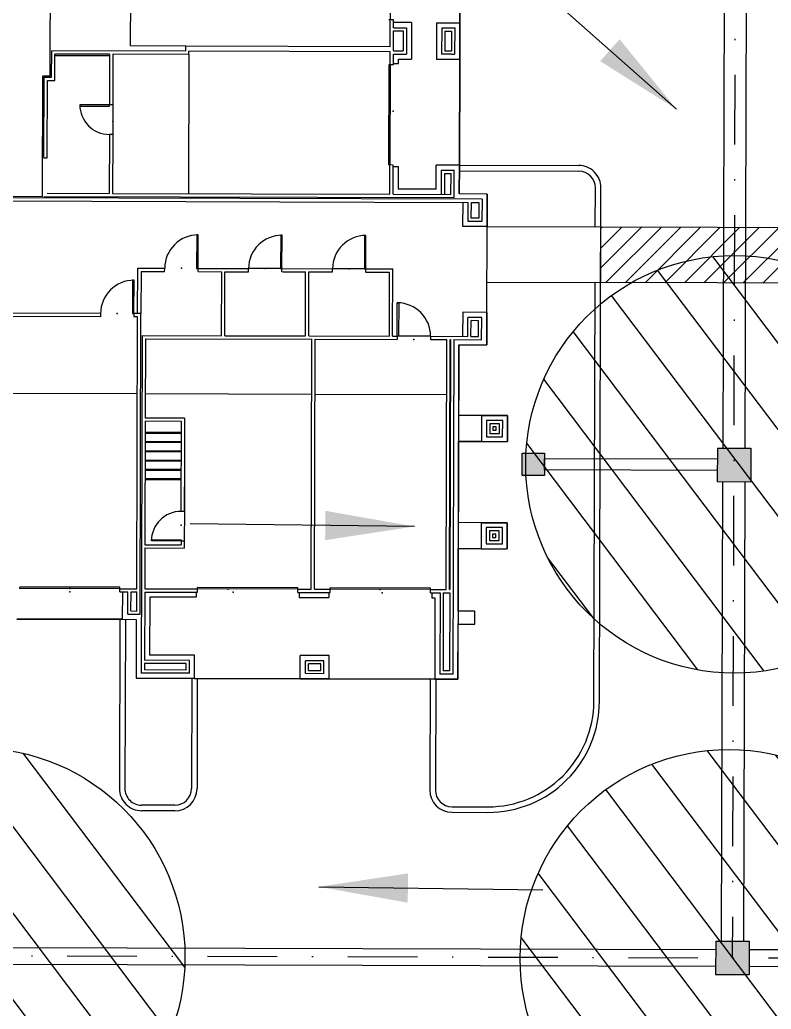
# Model space of a CAD drawing. Header units: feet. Extents: x 26064 to 27719, y 16802 to 28989.
# Drawn here: x 27117.3 to 27184.8, y 17569.4 to 17658.3 of the extents above; entities that cross this region are included whole.
import ezdxf

# ---------------------------------------------------------------- set-up
doc = ezdxf.new("R2010")
doc.units = ezdxf.units.FT
doc.header["$LTSCALE"] = 50
doc.header["$MEASUREMENT"] = 0
doc.header["$PDSIZE"] = -0.5
doc.linetypes.add('CENTERPL', pattern=[0.25, 0.125, -0.0625, 0, -0.0625])
doc.linetypes.add('HIDDEN', pattern=[0.375, 0.25, -0.125])
for name, color, linetype in [('ALT-SD STRUCTURE', 252, 'Continuous'), ('BUILDING-INTERIOR', 251, 'Continuous'), ('BUILDINGS', 5, 'Continuous'), ('CL-ROADS', 9, 'CENTERPL'), ('CURB-B', 4, 'Continuous'), ('CURB-F', 32, 'Continuous'), ('INLET PROTECTION', 1, 'HIDDEN'), ('INLET-HATCH', 9, 'Continuous'), ('PAINT-MARKINGS', 32, 'Continuous'), ('SD-OUTER-PRIVATE', 6, 'Continuous'), ('SD-STRUCTURE', 6, 'Continuous'), ('SD-STRUCTURE-PRIVATE', 6, 'Continuous'), ('SIDEWALK', 9, 'Continuous')]:
    doc.layers.add(name, color=color, linetype=linetype)
doc.styles.add('ls80', font='simplex', dxfattribs={"oblique": 15, "height": 4})
doc.dimstyles.new('dim', dxfattribs={"dimtxt": 0.18, "dimasz": 0.16, "dimexe": 0.0625, "dimexo": 0.0625, "dimgap": 0.03, "dimtad": 3, "dimdec": 4, "dimzin": 0, "dimdsep": 46, "dimtxsty": 'ls80', "dimcen": 0.09, "dimclrd": 256, "dimclre": 256, "dimclrt": 256, "dimaunit": 1, "dimadec": 4, "dimazin": 0, "dimtfac": 1, "dimtdec": 4, "dimtofl": 0, "dimtmove": 2, "dimatfit": 3, "dimfxl": 0, "dimtolj": 1, "dimtzin": 0, "dimlwd": -1, "dimlwe": -1, "dimarcsym": 0})

msp = doc.modelspace()

# ---------------------------------------------------------------- hatches: boundary and pattern name
at = {"layer": 'ALT-SD STRUCTURE'}
msp.add_hatch(color=7, dxfattribs=at).paths.add_polyline_path([(27162.4862, 17619.33994), (27164.48619, 17619.33411), (27164.48036, 17617.33411), (27162.48036, 17617.33995)])
at = {"layer": 'INLET PROTECTION', "linetype": 'Continuous'}
h = msp.add_hatch(dxfattribs=at)
h.set_pattern_fill('ANSI31', scale=37.499998, angle=262.0889784, style=0)
h.set_pattern_definition([(307.088978, (51292.531, -5646.382), (3.7392183, 2.82681806), [])])
edge = h.paths.add_edge_path()
edge.add_arc((27181.54263, 17618.34414), 18.75, 0, 360)
h = msp.add_hatch(dxfattribs=at)
h.set_pattern_fill('ANSI31', scale=37.499998, angle=262.0889784, style=0)
h.set_pattern_definition([(307.088978, (51224.425, -5690.609), (3.7392183, 2.82681806), [])])
edge = h.paths.add_edge_path()
edge.add_arc((27113.4369, 17574.11732), 18.75, 0, 360)
h = msp.add_hatch(dxfattribs=at)
h.set_pattern_fill('ANSI31', scale=37.499998, angle=262.0889784, style=0)
h.set_pattern_definition([(307.088978, (51292.028, -5690.7387), (3.7392183, 2.82681806), [])])
edge = h.paths.add_edge_path()
edge.add_arc((27181.03979, 17573.98744), 18.75, 0, 360)
at = {"layer": 'PAINT-MARKINGS'}
h = msp.add_hatch(dxfattribs=at)
h.set_pattern_fill('ANSI31', scale=10, style=0)
h.paths.add_polyline_path([(27263.49302, 17634.38695), (27169.53087, 17634.66123), (27169.54544, 17639.66121), (27263.50762, 17639.38742)])

# ---------------------------------------------------------------- linework, layer by layer
at = {"layer": 'ALT-SD STRUCTURE', "color": 7}
msp.add_line((27164.48182, 17617.83411), (27164.48473, 17618.83411), dxfattribs=at)
at = {"layer": 'ALT-SD STRUCTURE', "color": 7, "flags": 128}
msp.add_lwpolyline([(27162.4862, 17619.33994), (27164.48619, 17619.33411), (27164.48036, 17617.33411), (27162.48036, 17617.33995)], close=True, dxfattribs=at)
at = {"layer": 'BUILDING-INTERIOR', "color": 7, "ltscale": 12}
for p, q in [((27150.65465, 17667.24807), (27150.62839, 17658.25153)), ((27156.90296, 17667.47974), (27156.87525, 17657.98339)), ((27127.29697, 17655.90343), (27127.32408, 17665.19153)), ((27150.62839, 17658.25153), (27150.50344, 17658.2519)), ((27150.62134, 17655.83535), (27150.62839, 17658.25153)), ((27150.91995, 17658.25068), (27150.62839, 17658.25153)), ((27150.91788, 17657.54262), (27150.91995, 17658.25068)), ((27150.9118, 17655.45964), (27150.91703, 17657.25107)), ((27150.91703, 17657.25107), (27151.79169, 17657.24851)), ((27150.91788, 17657.54262), (27152.08409, 17657.53922)), ((27152.54359, 17657.99604), (27150.91922, 17658.00078)), ((27151.79169, 17657.24851), (27151.78646, 17655.45709)), ((27152.08409, 17657.53922), (27152.07716, 17655.16468)), ((27152.54359, 17657.99604), (27152.53398, 17654.70519)), ((27154.79271, 17657.98947), (27154.78311, 17654.69863)), ((27154.79271, 17657.98947), (27156.87525, 17657.98339)), ((27155.24953, 17657.52998), (27155.2426, 17655.15545)), ((27155.24953, 17657.52998), (27156.41575, 17657.52657)), ((27155.54024, 17657.23757), (27155.53501, 17655.44615)), ((27155.54024, 17657.23757), (27156.12335, 17657.23587)), ((27156.12335, 17657.23587), (27156.11812, 17655.44445)), ((27156.41575, 17657.52657), (27156.40882, 17655.15204)), ((27156.87525, 17657.98339), (27156.86564, 17654.69255)), ((27120.20809, 17653.09184), (27120.21502, 17655.46594)), ((27132.25205, 17655.43081), (27120.21502, 17655.46594)), ((27132.25339, 17655.88897), (27127.29697, 17655.90343)), ((27132.25205, 17655.43081), (27132.25339, 17655.88897)), ((27150.62134, 17655.83535), (27132.25338, 17655.88897)), ((27150.9118, 17655.45964), (27151.78646, 17655.45709)), ((27156.11812, 17655.44445), (27155.53501, 17655.44615)), ((27120.4988, 17652.79944), (27120.50573, 17655.17353)), ((27120.50536, 17655.04858), (27125.42013, 17655.03424)), ((27125.42049, 17655.15919), (27120.50573, 17655.17353)), ((27125.42049, 17655.15919), (27125.40724, 17650.61927)), ((27125.71205, 17655.15834), (27125.6988, 17650.61842)), ((27132.54275, 17655.1384), (27125.71205, 17655.15834)), ((27132.54275, 17655.1384), (27132.50629, 17642.64321)), ((27132.54275, 17655.1384), (27132.5436, 17655.42996)), ((27150.62, 17655.37719), (27132.5436, 17655.42996)), ((27150.6166, 17654.21097), (27150.62, 17655.37719)), ((27150.90815, 17654.21012), (27150.91095, 17655.16809)), ((27150.91095, 17655.16809), (27152.07716, 17655.16468)), ((27151.36668, 17654.33374), (27151.36777, 17654.70859)), ((27151.36777, 17654.70859), (27152.53398, 17654.70519)), ((27156.86565, 17654.69255), (27154.78311, 17654.69863)), ((27156.11727, 17655.15289), (27155.2426, 17655.15545)), ((27156.11727, 17655.15289), (27156.40882, 17655.15204)), ((27156.11727, 17655.15289), (27156.11727, 17655.15289)), ((27156.86564, 17654.69255), (27156.83792, 17645.1962)), ((27150.49165, 17654.21134), (27150.46539, 17645.2148)), ((27150.6166, 17654.21097), (27150.49165, 17654.21134)), ((27150.6166, 17654.21097), (27150.59034, 17645.21443)), ((27150.90815, 17654.21012), (27150.6166, 17654.21097)), ((27150.90852, 17654.33508), (27151.36668, 17654.33374)), ((27119.52053, 17645.84658), (27119.54168, 17653.09379)), ((27119.54168, 17653.09379), (27120.20809, 17653.09184)), ((27119.81209, 17645.84573), (27119.83239, 17652.80138)), ((27119.83239, 17652.80138), (27120.4988, 17652.79944)), ((27122.7416, 17650.62705), (27122.74123, 17650.5021)), ((27122.74123, 17650.5021), (27125.40687, 17650.49432)), ((27125.40724, 17650.61927), (27122.7416, 17650.62705)), ((27125.40687, 17650.49432), (27125.40724, 17650.61927)), ((27125.69879, 17650.61842), (27125.40724, 17650.61927)), ((27125.6988, 17650.61842), (27125.69102, 17647.95278)), ((27125.39945, 17647.95363), (27125.38402, 17642.66399)), ((27125.691, 17647.95278), (27125.39945, 17647.95363)), ((27125.69102, 17647.95278), (27125.67558, 17642.66314)), ((27119.52053, 17645.84658), (27119.81209, 17645.84573)), ((27150.59034, 17645.21443), (27150.46539, 17645.2148)), ((27150.58268, 17642.59044), (27150.59034, 17645.21443)), ((27150.8819, 17645.21358), (27150.59034, 17645.21443)), ((27150.87424, 17642.58959), (27150.8819, 17645.21358)), ((27150.88153, 17645.08863), (27151.33969, 17645.08729)), ((27151.33969, 17645.08729), (27151.33373, 17643.04641)), ((27154.74907, 17643.03644), (27154.75539, 17645.20228)), ((27156.83793, 17645.1962), (27154.75539, 17645.20228)), ((27156.83793, 17645.1962), (27156.83039, 17642.61385)), ((27155.21221, 17644.74278), (27155.20589, 17642.57694)), ((27155.21221, 17644.74278), (27156.37844, 17644.73938)), ((27155.50292, 17644.45038), (27155.49745, 17642.57609)), ((27155.50292, 17644.45038), (27156.08603, 17644.44867)), ((27156.08055, 17642.57439), (27156.08603, 17644.44867)), ((27156.37126, 17642.28199), (27156.37844, 17644.73938)), ((27154.74907, 17643.03644), (27151.33373, 17643.04641)), ((27158.86993, 17642.14973), (27112.4079, 17642.28536)), ((27119.51043, 17642.38958), (27156.37126, 17642.28199)), ((27119.80284, 17642.68028), (27125.38402, 17642.66399)), ((27125.67557, 17642.66314), (27150.58268, 17642.59044)), ((27150.87424, 17642.58959), (27156.08055, 17642.57439)), ((27159.32942, 17642.60655), (27156.83039, 17642.61385)), ((27158.86993, 17642.14973), (27158.8641, 17640.1505)), ((27159.32942, 17642.60655), (27159.32092, 17639.691)), ((27112.40705, 17641.9938), (27157.61956, 17641.86182)), ((27157.15508, 17639.69733), (27157.1614, 17641.86316)), ((27157.61457, 17640.15415), (27157.61956, 17641.86182)), ((27157.90698, 17640.44485), (27157.91111, 17641.86097)), ((27157.91111, 17641.86097), (27158.57752, 17641.85903)), ((27158.57752, 17641.85903), (27158.57339, 17640.4429)), ((27158.57339, 17640.4429), (27157.90698, 17640.44485)), ((27159.32092, 17639.691), (27157.15508, 17639.69733)), ((27158.86409, 17640.1505), (27157.61457, 17640.15415)), ((27159.29843, 17631.98518), (27159.32092, 17639.691)), ((27133.24432, 17638.9341), (27133.23557, 17635.93525)), ((27133.36927, 17638.93374), (27133.24432, 17638.9341)), ((27133.36052, 17635.93489), (27133.36927, 17638.93374)), ((27140.78309, 17638.91209), (27140.77434, 17635.91324)), ((27140.90804, 17638.91172), (27140.78309, 17638.91209)), ((27140.89929, 17635.91288), (27140.90804, 17638.91172)), ((27148.32186, 17638.89009), (27148.3131, 17635.89124)), ((27148.44681, 17638.88972), (27148.32186, 17638.89009)), ((27148.43806, 17635.89087), (27148.44681, 17638.88972)), ((27127.93488, 17631.86894), (27127.9468, 17635.95069)), ((27127.9468, 17635.95069), (27130.36167, 17635.94364)), ((27130.36082, 17635.65209), (27130.36167, 17635.94364)), ((27133.23557, 17635.93525), (27133.36052, 17635.93489)), ((27133.35967, 17635.64334), (27133.36052, 17635.93489)), ((27133.36052, 17635.93489), (27137.90045, 17635.92163)), ((27137.89959, 17635.63007), (27137.90045, 17635.92163)), ((27140.94701, 17635.91274), (27137.90043, 17635.9162)), ((27140.77434, 17635.91324), (27140.89929, 17635.91288)), ((27140.89844, 17635.62132), (27140.89929, 17635.91288)), ((27140.94701, 17635.91274), (27145.43922, 17635.89963)), ((27128.2375, 17635.65828), (27128.22644, 17631.86808)), ((27128.2375, 17635.65828), (27130.36082, 17635.65209)), ((27133.35967, 17635.64334), (27135.48385, 17635.63713)), ((27135.46708, 17629.88934), (27135.48385, 17635.63713)), ((27135.75863, 17629.88849), (27135.77541, 17635.63627)), ((27135.77541, 17635.63627), (27137.89959, 17635.63007)), ((27140.94616, 17635.62118), (27143.02262, 17635.61512)), ((27143.00584, 17629.86734), (27143.02262, 17635.61512)), ((27143.2974, 17629.86649), (27143.31417, 17635.61427)), ((27143.31417, 17635.61427), (27145.43836, 17635.60807)), ((27145.43836, 17635.60807), (27145.43922, 17635.89963)), ((27148.43806, 17635.89087), (27145.43921, 17635.89963)), ((27148.3131, 17635.89124), (27148.43806, 17635.89087)), ((27148.43721, 17635.59932), (27148.43806, 17635.89087)), ((27148.43721, 17635.59932), (27150.56139, 17635.59312)), ((27148.43806, 17635.89087), (27150.85379, 17635.88382)), ((27150.54461, 17629.84534), (27150.56139, 17635.59312)), ((27150.83617, 17629.84449), (27150.85379, 17635.88382)), ((27127.48549, 17634.86912), (27127.47674, 17631.87027)), ((27127.61044, 17634.86876), (27127.48549, 17634.86912)), ((27127.60169, 17631.86991), (27127.61044, 17634.86876)), ((27151.25312, 17629.84327), (27151.26187, 17632.84212)), ((27151.26187, 17632.84212), (27151.38682, 17632.84175)), ((27151.38682, 17632.84175), (27151.37807, 17629.84291)), ((27124.60284, 17631.87866), (27116.14774, 17631.90335)), ((27124.60199, 17631.58711), (27116.73, 17631.61009)), ((27124.60284, 17631.87866), (27124.60199, 17631.58711)), ((27127.47674, 17631.87027), (27127.60169, 17631.86991)), ((27127.60169, 17631.86991), (27127.60084, 17631.57835)), ((27127.93403, 17631.57738), (27127.60084, 17631.57835)), ((27128.22644, 17631.86808), (27127.60169, 17631.86991)), ((27127.8628, 17607.17011), (27127.93403, 17631.57738)), ((27128.14767, 17604.87845), (27128.22644, 17631.86808)), ((27157.13259, 17631.9915), (27157.12627, 17629.82613)), ((27159.29843, 17631.98518), (27157.13259, 17631.9915)), ((27157.58443, 17629.82479), (27157.58941, 17631.532)), ((27158.83893, 17631.52836), (27157.58941, 17631.532)), ((27158.8331, 17629.52958), (27158.83893, 17631.52836)), ((27159.29843, 17631.98518), (27159.28992, 17629.07009)), ((27157.87598, 17629.82394), (27157.88011, 17631.2396)), ((27158.54653, 17631.23765), (27157.88011, 17631.2396)), ((27158.54239, 17629.822), (27158.54653, 17631.23765)), ((27128.34568, 17629.91014), (27128.25718, 17599.58847)), ((27128.34568, 17629.91014), (27135.46708, 17629.88934)), ((27135.75863, 17629.88849), (27143.00584, 17629.86734)), ((27143.2974, 17629.86649), (27150.54462, 17629.84534)), ((27150.83617, 17629.84449), (27151.25312, 17629.84327)), ((27151.25312, 17629.84327), (27151.25227, 17629.55172)), ((27151.37807, 17629.84291), (27151.25312, 17629.84327)), ((27154.25196, 17629.83452), (27151.25312, 17629.84327)), ((27154.25196, 17629.83452), (27154.25111, 17629.54296)), ((27154.25196, 17629.83452), (27157.58443, 17629.82479)), ((27157.87598, 17629.82394), (27158.54239, 17629.822)), ((27128.63638, 17629.61773), (27128.6156, 17622.49546)), ((27128.63638, 17629.61773), (27143.58898, 17629.57408)), ((27143.52343, 17607.12438), (27143.58898, 17629.57408)), ((27143.81498, 17607.12353), (27143.88054, 17629.57323)), ((27143.88054, 17629.57323), (27151.25227, 17629.55172)), ((27154.25111, 17629.54296), (27155.7093, 17629.53871)), ((27155.64378, 17607.089), (27155.7093, 17629.53871)), ((27155.93533, 17607.08815), (27156.00086, 17629.53786)), ((27156.0425, 17629.53774), (27155.97698, 17607.08803)), ((27156.00086, 17629.53786), (27156.04251, 17629.53774)), ((27156.33406, 17629.53688), (27156.24641, 17599.50674)), ((27156.33406, 17629.53688), (27158.8331, 17629.52958)), ((27156.79088, 17629.07738), (27156.70323, 17599.04725)), ((27156.79088, 17629.07738), (27159.28992, 17629.07009)), ((27127.91385, 17624.66337), (27115.87682, 17624.6985)), ((27143.57451, 17624.61764), (27128.62192, 17624.66131)), ((27155.69483, 17624.58227), (27143.86607, 17624.61679)), ((27158.83406, 17622.71963), (27156.77234, 17622.72566)), ((27158.83406, 17622.71963), (27158.82726, 17620.3872)), ((27158.83406, 17622.71963), (27161.1665, 17622.71283)), ((27161.1665, 17622.71283), (27161.15969, 17620.38039)), ((27128.61474, 17622.20391), (27128.58241, 17611.12483)), ((27131.86351, 17622.19442), (27128.61474, 17622.20391)), ((27132.1559, 17622.48513), (27128.6156, 17622.49546)), ((27131.83992, 17614.1142), (27131.86351, 17622.19442)), ((27132.1559, 17622.48513), (27132.13147, 17614.11335)), ((27159.27012, 17622.28103), (27159.26586, 17620.82325)), ((27160.72789, 17622.27677), (27159.27012, 17622.28103)), ((27159.56082, 17621.98862), (27159.55827, 17621.11396)), ((27160.43549, 17621.98607), (27159.56082, 17621.98862)), ((27159.85153, 17621.69621), (27159.85067, 17621.40466)), ((27160.14308, 17621.69536), (27159.85153, 17621.69621)), ((27160.14223, 17621.40381), (27160.14308, 17621.69536)), ((27160.43293, 17621.1114), (27160.43549, 17621.98607)), ((27160.72364, 17620.819), (27160.72789, 17622.27677)), ((27131.86033, 17621.11151), (27128.61158, 17621.12099)), ((27159.26586, 17620.82325), (27160.72364, 17620.819)), ((27159.55827, 17621.11396), (27160.43293, 17621.1114)), ((27159.85067, 17621.40466), (27160.14223, 17621.40381)), ((27131.8579, 17620.27849), (27128.60915, 17620.28798)), ((27158.82726, 17620.3872), (27156.76553, 17620.39322)), ((27158.82726, 17620.3872), (27161.15969, 17620.38039)), ((27131.85547, 17619.44548), (27128.60672, 17619.45496)), ((27131.85304, 17618.61247), (27128.60428, 17618.62195)), ((27131.85061, 17617.77946), (27128.60185, 17617.78894)), ((27131.84817, 17616.94644), (27128.59942, 17616.95592)), ((27132.13148, 17614.11335), (27132.13792, 17616.32085)), ((27132.13148, 17614.11335), (27131.83992, 17614.1142)), ((27132.13147, 17614.11335), (27132.12369, 17611.4477)), ((27158.80598, 17613.09834), (27156.74426, 17613.10436)), ((27158.80598, 17613.09834), (27158.79917, 17610.7659)), ((27158.80598, 17613.09834), (27161.13842, 17613.09153)), ((27161.13842, 17613.09153), (27161.13161, 17610.75909)), ((27159.24204, 17612.65973), (27159.23778, 17611.20196)), ((27160.69981, 17612.65547), (27159.24204, 17612.65973)), ((27159.53274, 17612.36732), (27159.53019, 17611.49266)), ((27160.40741, 17612.36477), (27159.53274, 17612.36732)), ((27159.82345, 17612.07492), (27159.82259, 17611.78336)), ((27160.115, 17612.07407), (27159.82345, 17612.07492)), ((27160.11415, 17611.78251), (27160.115, 17612.07407)), ((27160.40485, 17611.49011), (27160.40741, 17612.36477)), ((27160.69556, 17611.1977), (27160.69981, 17612.65547)), ((27128.5824, 17611.12483), (27131.83117, 17611.11535)), ((27129.1665, 17611.45634), (27129.16687, 17611.58129)), ((27131.83214, 17611.44856), (27129.1665, 17611.45634)), ((27129.16687, 17611.58129), (27131.83251, 17611.57351)), ((27131.83215, 17611.44856), (27131.83118, 17611.11535)), ((27131.83251, 17611.57351), (27131.83214, 17611.44856)), ((27132.1237, 17611.4477), (27131.83214, 17611.44856)), ((27132.12369, 17611.4477), (27132.12186, 17610.82294)), ((27159.23778, 17611.20196), (27160.69556, 17611.1977)), ((27159.53019, 17611.49266), (27160.40485, 17611.49011)), ((27159.82259, 17611.78336), (27160.11415, 17611.78251)), ((27128.58156, 17610.83328), (27128.57086, 17607.16802)), ((27128.58156, 17610.83328), (27132.12186, 17610.82294)), ((27158.79917, 17610.7659), (27156.73745, 17610.77193)), ((27158.79917, 17610.7659), (27161.13161, 17610.75909)), ((27117.34601, 17607.2008), (27117.34637, 17607.32575)), ((27126.34255, 17607.17454), (27117.34601, 17607.2008)), ((27126.34291, 17607.2995), (27117.34637, 17607.32575)), ((27126.3417, 17606.88299), (27126.34255, 17607.17454)), ((27126.3417, 17606.88299), (27127.04976, 17606.88092)), ((27126.34255, 17607.17454), (27126.34291, 17607.2995)), ((27126.34255, 17607.17454), (27127.8628, 17607.17011)), ((27126.58443, 17604.42485), (27126.5916, 17606.88226)), ((27127.04392, 17604.88167), (27127.04976, 17606.88092)), ((27127.33633, 17605.17237), (27127.34131, 17606.88007)), ((27127.34131, 17606.88007), (27127.86195, 17606.87855)), ((27127.85696, 17605.17085), (27127.86195, 17606.87855)), ((27128.57001, 17606.87646), (27128.55214, 17600.7538)), ((27128.57001, 17606.87646), (27133.31818, 17606.86261)), ((27128.57086, 17607.16802), (27133.31903, 17607.15416)), ((27133.19322, 17606.86297), (27133.19189, 17606.40481)), ((27133.31818, 17606.86261), (27133.31903, 17607.15416)), ((27133.31903, 17607.15416), (27133.31939, 17607.27911)), ((27142.31557, 17607.1279), (27133.31903, 17607.15416)), ((27142.31593, 17607.25286), (27133.31939, 17607.27911)), ((27142.31472, 17606.83635), (27142.31557, 17607.1279)), ((27142.31472, 17606.83635), (27145.23026, 17606.82784)), ((27142.31557, 17607.1279), (27142.31593, 17607.25286)), ((27142.31557, 17607.1279), (27143.52343, 17607.12438)), ((27142.43967, 17606.83599), (27142.43833, 17606.37783)), ((27143.81498, 17607.12353), (27145.23111, 17607.1194)), ((27145.1053, 17606.82821), (27145.10397, 17606.37005)), ((27145.23026, 17606.82784), (27145.23111, 17607.1194)), ((27145.23111, 17607.1194), (27145.23147, 17607.24435)), ((27154.22765, 17607.09314), (27145.23111, 17607.1194)), ((27154.22802, 17607.21809), (27145.23147, 17607.24435)), ((27154.2268, 17606.80158), (27154.22765, 17607.09314)), ((27154.2268, 17606.80158), (27155.10146, 17606.79903)), ((27154.22765, 17607.09314), (27154.22802, 17607.21809)), ((27154.22765, 17607.09314), (27155.64378, 17607.089)), ((27154.35176, 17606.80122), (27154.35042, 17606.34306)), ((27155.10146, 17606.79903), (27155.08019, 17599.51015)), ((27155.39302, 17606.79818), (27155.37259, 17599.80085)), ((27155.39302, 17606.79818), (27155.97613, 17606.79648)), ((27155.93533, 17607.08815), (27155.97698, 17607.08803)), ((27155.97613, 17606.79648), (27155.9557, 17599.79915)), ((27129.02683, 17606.41697), (27129.01164, 17601.21062)), ((27133.19189, 17606.40481), (27129.02683, 17606.41697)), ((27142.43833, 17606.37783), (27145.10397, 17606.37005)), ((27154.35042, 17606.34306), (27154.64197, 17606.34221)), ((27154.64197, 17606.34221), (27154.62069, 17599.05333)), ((27127.04392, 17604.88167), (27128.14767, 17604.87845)), ((27127.33633, 17605.17237), (27127.85696, 17605.17085)), ((27126.58443, 17604.42485), (27117.08808, 17604.45257)), ((27126.58443, 17604.42485), (27127.81313, 17604.42126)), ((27127.81313, 17604.42126), (27127.79769, 17599.13165)), ((27128.55129, 17600.46224), (27128.54959, 17599.87917)), ((27132.29984, 17600.4513), (27128.55129, 17600.46224)), ((27132.59224, 17600.74201), (27128.55214, 17600.7538)), ((27133.05174, 17601.19883), (27129.01164, 17601.21062)), ((27132.29814, 17599.86823), (27132.29984, 17600.4513)), ((27132.58884, 17599.57583), (27132.59224, 17600.74201)), ((27133.04566, 17599.11633), (27133.05174, 17601.19883)), ((27142.54201, 17599.08858), (27142.54809, 17601.17111)), ((27145.13042, 17601.16357), (27142.54809, 17601.17111)), ((27143.00151, 17599.5454), (27143.00491, 17600.71162)), ((27144.67093, 17600.70675), (27143.00491, 17600.71162)), ((27143.29391, 17599.83612), (27143.29562, 17600.41921)), ((27144.37852, 17600.41605), (27143.29562, 17600.41921)), ((27144.37682, 17599.83296), (27144.37852, 17600.41605)), ((27144.66752, 17599.54054), (27144.67093, 17600.70675)), ((27145.12434, 17599.08104), (27145.13042, 17601.16357)), ((27132.58884, 17599.57583), (27128.25718, 17599.58847)), ((27132.29814, 17599.86823), (27128.54959, 17599.87917)), ((27144.66752, 17599.54054), (27143.00151, 17599.5454)), ((27143.29391, 17599.83612), (27144.37682, 17599.83296)), ((27156.24641, 17599.50674), (27155.08019, 17599.51015)), ((27155.9557, 17599.79915), (27155.37259, 17599.80085)), ((27133.04566, 17599.11633), (27127.79769, 17599.13165)), ((27142.54201, 17599.08858), (27133.04566, 17599.11633)), ((27145.12434, 17599.08104), (27142.54201, 17599.08858)), ((27154.62069, 17599.05333), (27145.12434, 17599.08104)), ((27156.70323, 17599.04725), (27154.62069, 17599.05333))]:
    msp.add_line(p, q, dxfattribs=at)
at = {"layer": 'BUILDING-INTERIOR', "color": 7, "ltscale": 6}
for p, q in [((27150.49165, 17654.21134), (27150.49165, 17654.21134)), ((27150.46539, 17645.2148), (27150.46539, 17645.2148)), ((27117.34637, 17607.32575), (27117.34637, 17607.32575)), ((27126.34291, 17607.2995), (27117.34637, 17607.32575)), ((27126.34291, 17607.2995), (27126.34291, 17607.2995)), ((27133.31939, 17607.27911), (27133.31939, 17607.27911)), ((27142.31593, 17607.25286), (27133.31939, 17607.27911)), ((27142.31593, 17607.25286), (27142.31593, 17607.25286)), ((27145.23147, 17607.24435), (27145.23147, 17607.24435)), ((27154.22802, 17607.21809), (27145.23147, 17607.24435)), ((27154.22802, 17607.21809), (27154.22802, 17607.21809))]:
    msp.add_line(p, q, dxfattribs=at)
at = {"layer": 'BUILDING-INTERIOR', "color": 7, "ltscale": 4}
for p, q in [((27131.86057, 17621.19481), (27128.61182, 17621.20429)), ((27131.85814, 17620.3618), (27128.60939, 17620.37128)), ((27131.85571, 17619.52878), (27128.60696, 17619.53826)), ((27131.85328, 17618.69577), (27128.60453, 17618.70525)), ((27131.85085, 17617.86276), (27128.6021, 17617.87224)), ((27131.84842, 17617.02974), (27128.59966, 17617.03923))]:
    msp.add_line(p, q, dxfattribs=at)
at = {"layer": 'BUILDING-INTERIOR', "color": 7, "ltscale": 12}
msp.add_lwpolyline([(27086.14556, 17670.10157), (27086.1097, 17657.81463), (27087.65077, 17657.81013), (27087.6059, 17642.44104), (27119.38548, 17642.38993), (27119.41709, 17653.2191), (27120.0835, 17653.21716), (27120.11268, 17663.21332)], dxfattribs=at)
for centre, radius, start, end in [((27125.40724, 17650.61927), 2.66565, 179.8327778, 269.8327778), ((27133.36052, 17635.93489), 2.99886, 89.8327778, 179.8327778), ((27140.89929, 17635.91288), 2.99886, 89.8327778, 179.8327778), ((27148.43806, 17635.89087), 2.99886, 89.8327778, 179.8327778), ((27127.60169, 17631.86991), 2.99886, 89.8325778, 179.8327778), ((27151.25312, 17629.84327), 2.99886, 359.8327778, 89.8327778), ((27131.83214, 17611.44856), 2.66565, 89.8327778, 179.8327778)]:
    msp.add_arc(centre, radius, start, end, dxfattribs=at)
for p in [(27150.896, 17650.04505, 1), (27156.85179, 17649.94437, 1), (27125.69442, 17649.11898, 1), (27131.8611, 17635.93926, 1), (27139.39987, 17635.91725, 1), (27146.93864, 17635.89525, 1), (27126.10228, 17631.87427, 1), (27152.7517, 17629.54734, 1), (27131.8363, 17612.86466, 1), (27121.84344, 17606.8961, 1), (27121.84428, 17607.18767, 1), (27136.04714, 17607.1462, 1), (27136.52529, 17606.85325, 1), (27149.72938, 17607.10627, 1), (27149.89514, 17606.81423, 1), (27143.54163, 17599.08568, 1)]:
    msp.add_point(p, dxfattribs=at)
at = {"layer": 'BUILDINGS', "color": 7, "flags": 128}
msp.add_lwpolyline([(27117.08808, 17604.45257), (27126.58443, 17604.42485), (27127.81313, 17604.42126), (27127.79769, 17599.13165), (27133.04566, 17599.11633), (27142.54201, 17599.08858), (27145.12434, 17599.08104), (27154.62069, 17599.05333), (27156.70323, 17599.04725), (27156.71763, 17603.98028), (27158.21762, 17603.9759), (27158.22103, 17605.14257), (27156.72103, 17605.14695), (27156.73745, 17610.77193), (27158.79917, 17610.7659), (27161.13161, 17610.75909), (27161.13842, 17613.09153), (27158.80598, 17613.09834), (27156.74426, 17613.10436), (27156.76553, 17620.39322), (27158.82726, 17620.3872), (27161.15969, 17620.38039), (27161.1665, 17622.71283), (27158.83406, 17622.71963), (27156.77234, 17622.72566), (27156.79088, 17629.07738), (27159.28992, 17629.07009), (27159.29843, 17631.98518), (27159.32092, 17639.691), (27159.32942, 17642.60655), (27156.83039, 17642.61385), (27156.83793, 17645.1962), (27156.86565, 17654.69255), (27156.87525, 17657.98339), (27156.90296, 17667.47974)], dxfattribs=at)
at = {"layer": 'CL-ROADS', "color": 7}
for p, q in [((27181.97289, 17791.91135), (27181.34948, 17574.0373)), ((26794.01811, 17575.16167), (27535.8898, 17573.00813))]:
    msp.add_line(p, q, dxfattribs=at)
at = {"layer": 'CURB-B', "color": 7, "flags": 128}
for points in [[(27156.83647, 17644.69706), (27167.56025, 17644.6641)], [(27169.04544, 17639.66267), (27169.05563, 17643.15974)], [(27168.92129, 17597.05432), (27169.03087, 17634.66269)], [(27126.83452, 17604.42412), (27126.79021, 17589.24236)], [(27132.79557, 17599.11706), (27132.7667, 17589.22546)], [(27154.70581, 17599.05308), (27154.67885, 17589.1056)], [(27131.2626, 17587.72984), (27128.28611, 17587.73798)], [(27156.17446, 17587.60154), (27159.39763, 17587.59213)]]:
    msp.add_lwpolyline(points, dxfattribs=at)
for points in [[(27169.05563, 17643.15974, 0.41416694), (27167.56025, 17644.6641)], [(27159.39763, 17587.59213, 0.41421496), (27168.92131, 17597.06042)], [(27126.79021, 17589.24236, 0.41426758), (27128.28611, 17587.73798)], [(27131.2626, 17587.72984, 0.41415955), (27132.7667, 17589.22546)], [(27154.67885, 17589.1056, 0.41415249), (27156.17446, 17587.60154)]]:
    msp.add_lwpolyline(points, format="xyb", dxfattribs=at)
at = {"layer": 'CURB-F', "color": 7}
for p, q in [((27156.83794, 17645.19922), (27167.56107, 17645.17016)), ((27169.42129, 17597.05271), (27169.55565, 17643.16434)), ((27126.33453, 17604.42558), (27126.29022, 17589.24381)), ((27133.29557, 17599.1156), (27133.2667, 17589.224)), ((27154.20581, 17599.05454), (27154.17885, 17589.10695)), ((27131.26124, 17587.22985), (27128.28474, 17587.23798)), ((27156.17301, 17587.10154), (27159.39617, 17587.09214))]:
    msp.add_line(p, q, dxfattribs=at)
for centre, radius, start, end in [((27167.55565, 17643.17017), 2, 359.8330514, 89.844725), ((27159.42535, 17597.08809), 9.996, 269.8327778, 359.8330514), ((27128.29021, 17589.23798), 2, 179.8327778, 269.8433443), ((27131.2667, 17589.22984), 2, 269.8433443, 359.8327778), ((27156.17884, 17589.10153), 2, 179.844725, 269.8327778)]:
    msp.add_arc(centre, radius, start, end, dxfattribs=at)
at = {"layer": 'INLET PROTECTION', "color": 7, "linetype": 'Continuous'}
for centre in [(27181.54263, 17618.34414), (27113.4369, 17574.11732), (27181.03979, 17573.98744)]:
    msp.add_circle(centre, 18.75, dxfattribs=at)
at = {"layer": 'INLET-HATCH', "color": 7}
for points in [[(27180.01442, 17619.78886), (27183.0144, 17619.78011), (27180.00566, 17616.78887), (27183.00565, 17616.78012)], [(27179.86134, 17575.53912), (27182.86133, 17575.53036), (27179.85258, 17572.53913), (27182.85257, 17572.53038)]]:
    msp.add_solid(points, dxfattribs=at)
at = {"layer": 'PAINT-MARKINGS', "color": 7, "flags": 128}
msp.add_lwpolyline([(27263.49302, 17634.38695), (27263.49302, 17634.38695), (27169.53087, 17634.66123), (27169.54544, 17639.66121), (27263.50762, 17639.38742)], close=True, dxfattribs=at)
at = {"layer": 'SD-OUTER-PRIVATE', "color": 7}
for p, q in [((27180.81669, 17731.55666), (27180.49048, 17619.78747)), ((27182.81668, 17731.55082), (27182.49048, 17619.78164)), ((27180.0115, 17618.78887), (27164.48473, 17618.83411)), ((27180.00858, 17617.78887), (27164.48182, 17617.83411)), ((27180.48173, 17616.78749), (27180.36134, 17575.53766)), ((27182.48172, 17616.78165), (27182.36133, 17575.53182)), ((27116.42635, 17574.97426), (27179.85915, 17574.78912)), ((27182.85914, 17574.78037), (27241.00781, 17574.61066)), ((27116.42197, 17573.47426), (27179.85477, 17573.28913)), ((27182.85476, 17573.28037), (27290.7403, 17572.9655))]:
    msp.add_line(p, q, dxfattribs=at)
at = {"layer": 'SD-STRUCTURE-PRIVATE', "color": 7}
for p, q in [((27180.01442, 17619.78886), (27180.00566, 17616.78887)), ((27180.01442, 17619.78886), (27183.0144, 17619.78011)), ((27183.0144, 17619.78011), (27183.00565, 17616.78012)), ((27180.00566, 17616.78887), (27183.00565, 17616.78012)), ((27179.86134, 17575.53912), (27179.85258, 17572.53913)), ((27179.86134, 17575.53912), (27182.86133, 17575.53036)), ((27182.86133, 17575.53036), (27182.85257, 17572.53038)), ((27179.85258, 17572.53913), (27182.85257, 17572.53038))]:
    msp.add_line(p, q, dxfattribs=at)
at = {"layer": 'SIDEWALK', "color": 7}
for p, q in [((27159.32092, 17639.691), (27169.54544, 17639.66121)), ((27159.30635, 17634.69103), (27169.53087, 17634.66123))]:
    msp.add_line(p, q, dxfattribs=at)

# ---------------------------------------------------------------- leaders
at = {"layer": 'SD-STRUCTURE', "color": 7}
for points in [[(27176.34513, 17650.21658), (27162.82238, 17662.18935)], [(27152.79067, 17612.75769), (27132.64628, 17612.98646)], [(27144.21378, 17580.412), (27164.34587, 17580.12458)]]:
    msp.add_leader(points, dimstyle='dim', override={"dimscale": 50, "dimgap": 0.03, "dimtad": 0, "dimpost": "'"}, dxfattribs=at)

doc.saveas('drawing.dxf')
